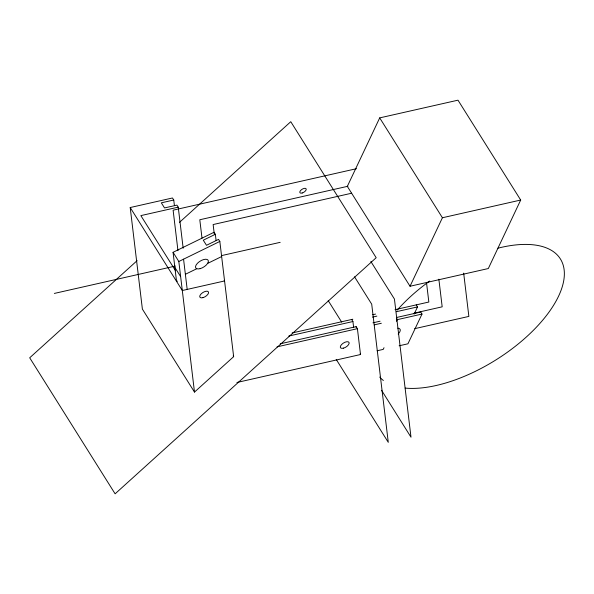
<?xml version="1.0" encoding="UTF-8"?>
<svg xmlns="http://www.w3.org/2000/svg" width="594" height="594" viewBox="0 0 594 594"><rect width="100%" height="100%" fill="white"/><g stroke="black" fill="none" stroke-linecap="round" stroke-linejoin="round"><path stroke-width="0.89" d="M379.7 117.887L347.327 186.382L410.031 286.249L488.313 268.54L520.693 200.044L457.989 100.178L379.7 117.887L442.411 217.753L410.031 286.249M384.021 347.72L383.234 349.391L377.116 350.772M396.51 321.302L397.289 319.654L422 314.063L420.723 312.021L396.889 317.411M414.137 314.078L417.523 306.92L416.238 304.878M422 314.063L407.944 343.8L399.123 345.797M137.117 260.655L29.7 357.796L115.11 493.822L376.18 257.722L290.77 121.703L179.477 222.349M174.406 205.494L173.752 200.022L172.468 197.98L130.205 207.536L142.389 309.11L194.49 392.085L233.65 356.667L219.832 241.439L218.547 239.397L206.489 245.292L203.282 240.191L215.347 234.296L214.063 232.254L173.062 252.309L176.537 281.333L177.472 281.118M194.49 392.085L178.824 261.494L219.832 241.439M185.373 274.294L196.74 268.733M207.603 263.424L221.644 256.556M173.752 200.022L161.323 202.829L164.523 207.93L176.953 205.123L178.237 207.158L183.16 248.21M178.237 207.158L140.852 215.615L175.579 270.79M356.497 168.689L173.114 210.172L177.97 250.698M347.928 186.249L199.799 219.758L202.005 238.172M351.633 193.221L213.142 224.547L214.278 234.036M54.358 293.421L175.393 266.045M221.458 255.628L280.175 242.345M442.411 217.753L520.693 200.044M292.151 332.952L352.799 319.23M372.713 314.723L375.571 314.078M395.055 309.674L428.838 302.034L426.529 282.766M288.788 336.041L352.925 321.532L353.668 327.71M372.423 317.122L376.856 316.119M396.339 311.709L417.523 306.92M414.181 313.157L442.181 306.823L438.862 279.195M280.249 343.8L356.133 326.633L357.41 328.675L360.513 354.529L236.895 382.491M372.965 322.824L380.056 321.22M277.012 346.859L357.41 328.675M374.25 324.866L381.341 323.262M414.664 328.668L468.866 316.409L463.669 273.114M370.864 261.516L394.431 299.034L410.996 437.184L381.548 390.28M396.436 318.295L397.289 319.654M354.529 276.811L371.71 304.173L388.276 442.322L336.249 359.459M351.648 319.49L352.925 321.532M328.185 300.594L341.713 322.156M360.157 353.957L360.513 354.529M224.168 280.316L224.569 280.955L182.306 290.511L130.205 207.536M173.062 252.309L178.824 261.494M233.167 355.903L233.65 356.667M174.874 267.434L180.635 276.611M356.133 326.633L356.244 327.584M215.347 234.296L216.09 240.518M183.561 259.177L187.184 289.412M497.906 248.188A108.078 51.233 -32.1 0 1 551.752 308.138A108.078 51.233 -32.1 0 1 405.145 388.09M383.39 380.494A108.078 51.233 -32.1 0 1 379.714 377.064M397.275 310.046A108.078 51.233 -32.1 0 1 429.707 281.036M397.809 328.178A7.299 3.46 -32.1 0 1 398.188 334.006M302.257 192.976A3.646 1.73 -32.1 0 0 306.096 188.795A3.646 1.73 -32.1 0 0 300.668 190.436A3.646 1.73 -32.1 0 0 302.257 192.976M343.614 348.129A5.019 2.376 -32.1 0 0 349.005 342.404A5.019 2.376 -32.1 0 0 341.58 344.55A5.019 2.376 -32.1 0 0 343.614 348.129M200.119 268.659A7.299 3.46 -32.1 0 0 208.197 260.365A7.299 3.46 -32.1 0 0 197.483 263.253A7.299 3.46 -32.1 0 0 200.119 268.659M203.029 297.631A5.019 2.376 -32.1 0 0 208.427 291.899A5.019 2.376 -32.1 0 0 200.995 294.045A5.019 2.376 -32.1 0 0 203.029 297.631"/></g></svg>
